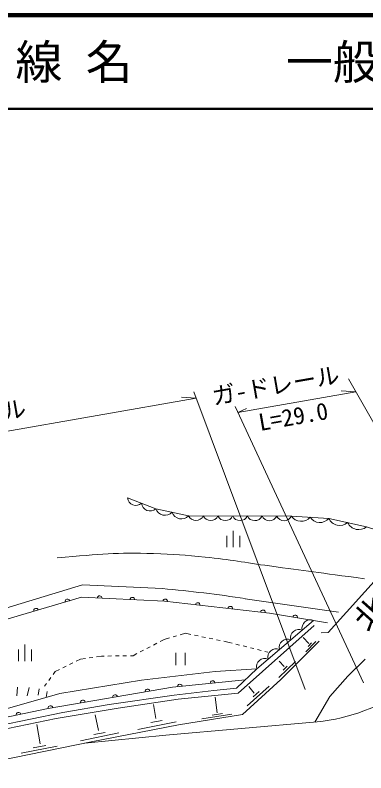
# Model space of a CAD drawing. Units: millimetres, scale not verified. Extents: x 40000 to 680000, y 20000 to 380000.
# Drawn here: x 187840 to 225264, y 299069 to 380000 of the extents above; entities that cross this region are included whole.
import ezdxf
from ezdxf.enums import TextEntityAlignment as Align

# ---------------------------------------------------------------- set-up
doc = ezdxf.new("R2010")
doc.units = ezdxf.units.MM
doc.header["$LTSCALE"] = 1000
for name, color, linetype, lineweight in [('M-BGD', 7, 'Continuous', 13), ('M-STR-HTXT', 7, 'Continuous', 13), ('M-TTL', 2, 'Continuous', 140), ('M-TTL-LINE', 7, 'Continuous', 50)]:
    doc.layers.add(name, color=color, linetype=linetype, lineweight=lineweight)
doc.layers.add('M-TTL-TXT', color=7, linetype='Continuous')
doc.styles.add('ＭＳ ゴシック', font='')
doc.styles.get('ＭＳ ゴシック').set_extended_font_data('MS Gothic')

msp = doc.modelspace()

# ---------------------------------------------------------------- linework, layer by layer
at = {"layer": 'M-BGD'}
for p, q in [((211114, 323173), (211114, 324923)), ((210414, 323173), (210414, 324398)), ((211814, 323173), (211814, 324398)), ((230072, 323884), (221243, 314049)), ((177312, 313749), (195018, 319163)), ((195018, 319163), (203557, 318749)), ((222362, 316230), (212403, 317673)), ((219692, 315330), (213615, 310182)), ((219756, 314814), (211651, 307576)), ((221243, 314049), (220507, 314010)), ((203327, 313092), (203748, 313312)), ((203748, 313312), (204304, 313475)), ((204688, 313588), (205072, 313701)), ((205456, 313814), (206011, 313977)), ((206011, 313977), (206579, 313858)), ((206971, 313776), (207362, 313694)), ((207754, 313612), (208145, 313530)), ((208537, 313448), (208928, 313366)), ((209320, 313284), (209711, 313202)), ((219167, 312897), (218580, 313528)), ((188883, 311014), (188883, 312764)), ((201907, 312354), (202262, 312539)), ((202617, 312723), (202972, 312908)), ((210103, 313120), (210671, 313001)), ((210671, 313001), (210999, 312919)), ((211387, 312821), (211775, 312724)), ((212163, 312626), (212551, 312529)), ((212939, 312431), (213327, 312334)), ((216187, 309035), (220289, 313137)), ((218861, 311986), (219939, 313108)), ((219097, 312564), (219465, 312950)), ((188183, 311014), (188183, 312239)), ((189583, 311014), (189583, 312239)), ((200420, 311581), (200842, 311801)), ((201197, 311985), (201552, 312170)), ((204992, 311871), (204992, 310571)), ((205967, 310571), (205967, 311871)), ((213715, 312236), (214103, 312139)), ((214491, 312041), (214820, 311958)), ((193643, 310639), (194003, 310814)), ((194362, 310990), (194815, 311211)), ((194815, 311211), (195338, 311288)), ((195733, 311345), (196129, 311403)), ((196525, 311461), (197048, 311537)), ((197048, 311537), (197334, 311541)), ((197734, 311546), (198134, 311551)), ((198534, 311556), (198934, 311562)), ((199334, 311567), (199734, 311572)), ((200134, 311578), (200420, 311581)), ((215977, 309236), (217752, 310969)), ((216542, 310417), (215999, 310995)), ((225184, 311226), (223350, 309411)), ((192113, 309890), (192565, 310111)), ((192925, 310287), (193284, 310463)), ((213615, 310182), (209171, 309901)), ((213615, 310182), (211446, 308122)), ((216437, 310022), (216884, 310478)), ((191427, 308944), (191661, 309268)), ((191896, 309591), (192113, 309890)), ((209171, 309901), (201313, 308954)), ((223350, 309411), (221417, 307222)), ((190975, 308321), (191192, 308620)), ((201313, 308954), (192616, 307535)), ((212089, 305298), (216187, 309035)), ((188083, 308225), (188004, 307278)), ((189319, 308190), (189126, 307287)), ((190407, 308036), (190288, 307353)), ((191158, 307117), (191248, 307773)), ((204795, 307355), (209042, 307880)), ((211651, 307576), (205237, 306932)), ((209042, 307880), (211446, 308122)), ((212598, 306227), (214938, 308318)), ((213361, 307586), (212791, 308278)), ((213238, 307183), (213878, 307743)), ((192616, 307535), (179727, 303839)), ((197859, 306359), (204795, 307355)), ((205237, 306932), (198847, 305986)), ((209407, 305482), (209197, 307165)), ((221417, 307222), (219835, 304497)), ((198847, 305986), (192231, 304868)), ((192929, 305504), (197859, 306359)), ((202859, 304880), (202609, 306353)), ((181321, 303115), (192929, 305504)), ((196732, 303605), (196390, 305261)), ((205261, 304198), (212089, 305298)), ((207751, 304825), (210968, 305351)), ((208873, 305228), (209951, 305394)), ((192231, 304868), (181650, 302672)), ((200939, 303697), (205028, 304512)), ((202320, 304433), (203516, 304657)), ((203918, 303099), (220065, 304517)), ((190519, 302152), (190142, 304229)), ((195957, 302394), (205261, 304198)), ((194799, 302487), (198915, 303355)), ((195260, 302250), (203918, 303099)), ((196246, 303158), (197429, 303394)), ((179858, 299069), (195957, 302394)), ((188468, 301170), (192334, 301924)), ((189748, 301740), (191115, 302003))]:
    msp.add_line(p, q, dxfattribs=at)
for points in [[(199825, 328447), (202842, 327283), (206353, 326514), (217318, 326499), (221302, 326243), (225345, 325341), (229309, 324059)], [(221186, 315075), (214993, 316130), (203791, 317392), (194936, 317826), (177785, 312776)], [(212388, 309017), (204638, 308208), (191365, 305955), (179727, 303506)]]:
    msp.add_lwpolyline(points, dxfattribs=at)
for centre, radius, start, end in [((200724, 328533), 904, 185.44433, 312.3803), ((202233, 327951), 904, 185.44433, 312.3803), ((203839, 327635), 1057, 199.44751, 315.83592), ((205594, 327251), 1057, 199.44751, 315.83592), ((207136, 326877), 863, 204.81587, 335.02956), ((208703, 326875), 863, 204.81587, 335.02956), ((210269, 326872), 863, 204.81587, 335.02956), ((211836, 326870), 863, 204.81587, 335.02956), ((213402, 326868), 863, 204.81587, 335.02956), ((214969, 326866), 863, 204.81587, 335.02956), ((216535, 326864), 863, 204.81587, 335.02956), ((218362, 327180), 1246, 213.09587, 319.53958), ((220354, 327052), 1246, 213.09587, 319.53958), ((222491, 326820), 1322, 205.87565, 308.96318), ((224513, 326369), 1322, 205.87565, 308.96318), ((191297, 181010), 138284, 81.22058, 84.91342), ((193421, 317380), 250, 16.40815, 196.40815), ((196854, 317732), 250, 357.19488, 177.19488), ((200350, 317561), 250, 357.19488, 177.19488), ((203845, 317386), 250, 353.57125, 173.57125), ((190063, 316391), 250, 16.40815, 196.40815), ((207323, 316994), 250, 353.57125, 173.57125), ((210801, 316602), 250, 353.57125, 173.57125), ((214279, 316211), 250, 353.57125, 173.57125), ((217735, 315663), 250, 350.33067, 170.33067), ((218028, 324395), 19982, 275.85234, 335.07914), ((219332, 314522), 884, 66.02771, 194.51164), ((218117, 313492), 884, 66.02771, 194.51164), ((216902, 312462), 884, 66.02771, 194.51164), ((215686, 311433), 884, 66.02771, 194.51164), ((214471, 310403), 884, 66.02771, 194.51164), ((205426, 308290), 250, 5.95847, 185.95847), ((208907, 308654), 250, 5.95847, 185.95847), ((201969, 307755), 250, 9.63481, 189.63481), ((195067, 306583), 250, 9.63481, 189.63481), ((198518, 307169), 250, 9.63481, 189.63481), ((191617, 305998), 250, 9.63481, 189.63481), ((188190, 305287), 250, 11.88279, 191.88279)]:
    msp.add_arc(centre, radius, start, end, dxfattribs=at)
msp.add_open_spline([(192326, 322037), (197154, 322424), (198586, 322632), (202601, 322491), (204761, 322415), (205972, 322334), (208123, 322116), (210815, 321844), (212305, 321537), (214986, 321170), (218940, 320629), (220180, 320464), (225113, 319804)], degree=3, knots=[0, 0, 0, 0, 1, 1, 1, 2, 2, 2, 3, 3, 3, 4, 4, 4, 4], dxfattribs=at)
at = {"layer": 'M-STR-HTXT'}
for p, q in [((223407, 341142), (233761, 322956)), ((207146, 339096), (205603, 339206)), ((206893, 339770), (218802, 307980)), ((211594, 337564), (224185, 339776)), ((224185, 339776), (222643, 339886)), ((165208, 331731), (207146, 339096)), ((211303, 338191), (225002, 308690)), ((211594, 337564), (212536, 337984))]:
    msp.add_line(p, q, dxfattribs=at)
at = {"layer": 'M-TTL'}
msp.add_line((680000, 380000), (40000, 380000), dxfattribs=at)
at = {"layer": 'M-TTL-LINE'}
msp.add_line((40000, 370000), (680000, 370000), dxfattribs=at)

# ---------------------------------------------------------------- texts
at = {"layer": 'M-BGD', "style": 'ＭＳ ゴシック'}
msp.add_text('北谷川', height=2566, rotation=48.085, dxfattribs=at).set_placement((226177, 313382), align=Align.BOTTOM_LEFT)
at = {"layer": 'M-STR-HTXT', "style": 'ＭＳ ゴシック'}
for s, p in [('ガ-ドレール', (209122, 337824)), ('ガ-ドレール', (175675, 334263)), ('L=29.0', (214090, 335041))]:
    msp.add_text(s, height=1833, rotation=9.961, dxfattribs=at).set_placement(p, align=Align.BOTTOM_LEFT)
at = {"layer": 'M-TTL-TXT', "style": 'ＭＳ ゴシック'}
for s, p in [('路 線 名', (180380, 375000)), ('一般国道489号', (216734, 375000))]:
    msp.add_text(s, height=3666, dxfattribs=at).set_placement(p, align=Align.MIDDLE_LEFT)

doc.saveas('drawing.dxf')
